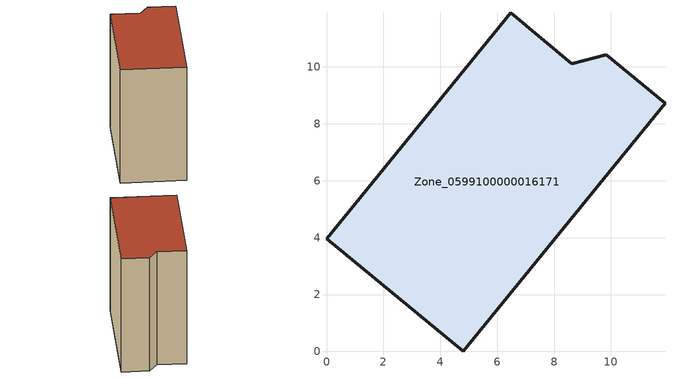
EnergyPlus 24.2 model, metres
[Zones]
Zone_0599100000016171
 floor ground (C_G): 4.81,0 0,3.96 6.47,11.91 8.62,10.12 9.84,10.42 11.9,8.73 z0
 wall outside (C_F): 9.84,10.42 8.62,10.12 6.47,11.91 0,3.96 4.81,0 11.9,8.73 9.84,10.42 z0:12.16
 roof outside (C_R): 4.81,0 11.9,8.73 9.84,10.42 8.62,10.12 6.47,11.91 0,3.96 z12.16
[BUILDING]
Pand.0599100000016171: North Axis=0; Terrain=City; Loads Convergence Tolerance Value=0.04; Temperature Convergence Tolerance Value=0.4; Solar Distribution=FullExterior; Maximum Number of Warmup Days=25; Minimum Number of Warmup Days=1
[Site:Location]
Rotterdam.The.Hague.AP_ZH_NLD Design_Conditions: Latitude=51.96; Longitude=4.45; Time Zone=1; Elevation=-4.5
[SITE:GROUNDTEMPERATURE:BUILDINGSURFACE]
18, 18, 18, 18, 18, 18, 18, 18, 18, 18, 18, 18
[MATERIAL] Thermal Absorptance=0.9; Solar Absorptance=0.7; Visible Absorptance=0.7
Name | Roughness | Thickness | Conductivity | Density | Specific Heat
G.TI.1946 | MediumSmooth | 0.15 | 1 | 540 | 1210
F.TI.1946 | Rough | 0.3 | 0.857143 | 1920 | 840
R.TI.1946 | MediumRough | 0.2 | 0.1 | 1500 | 1000
[CONSTRUCTION]
C_G: G.TI.1946
C_F: F.TI.1946
C_R: R.TI.1946
[ZONE]
Zone_0599100000016171: Type=1; Multiplier=1; Ceiling Height=Autocalculate; Volume=Autocalculate; Floor Area=autocalculate; Part of Total Floor Area=Yes
[ZONEINFILTRATION:DESIGNFLOWRATE]
Infil_Zone_0599100000016171: Zone or ZoneList or Space or SpaceList=Zone_0599100000016171; Schedule=AlwaysOn; Design Flow Rate Calculation Method=Flow/Area; Flow Rate per Floor Area=0.003; Constant Term Coefficient=1; Temperature Term Coefficient=0; Velocity Term Coefficient=0; Velocity Squared Term Coefficient=0
[HVACTEMPLATE:ZONE:IDEALLOADSAIRSYSTEM]
Zone_0599100000016171: Maximum Heating Supply Air Temperature=50; Minimum Cooling Supply Air Temperature=13; Maximum Heating Supply Air Humidity Ratio=0.0156; Minimum Cooling Supply Air Humidity Ratio=0.0077; Heating Limit=NoLimit; Cooling Limit=NoLimit; Dehumidification Control Type=ConstantSensibleHeatRatio; Cooling Sensible Heat Ratio=0.7; Dehumidification Setpoint=60; Humidification Control Type=None; Humidification Setpoint=30; Outdoor Air Method=None; Outdoor Air Flow Rate per Person=0.00944; Outdoor Air Flow Rate per Zone Floor Area=0; Outdoor Air Flow Rate per Zone=0; Demand Controlled Ventilation Type=None; Outdoor Air Economizer Type=NoEconomizer; Heat Recovery Type=None; Sensible Heat Recovery Effectiveness=0.7; Latent Heat Recovery Effectiveness=0.65
[ZONECONTROL:THERMOSTAT]
ThermostatControl_Zone_0599100000016171: Zone or ZoneList=Zone_0599100000016171; Control Type Schedule=DualSetpointControlType; Control 1=Thermostat_Zone_0599100000016171; Temperature Difference Between Cutout And Setpoint=0
[THERMOSTATSETPOINT:DUALSETPOINT]
Thermostat_Zone_0599100000016171: Heating Setpoint Temperature Schedule=HeatingSetpoint_Zone_0599100000016171; Cooling Setpoint Temperature Schedule=CoolingSetpoint_Zone_0599100000016171
[SCHEDULE:COMPACT]
HeatingSetpoint_Zone_0599100000016171: Through: 12/31, For: AllDays, Until: 24:00, 21
CoolingSetpoint_Zone_0599100000016171: Through: 12/31, For: AllDays, Until: 24:00, 24
DualSetpointControlType: Through: 12/31, For: AllDays, Until: 24:00, 4
AlwaysOn: Through: 12/31, For: AllDays, Until: 24:00, 1
